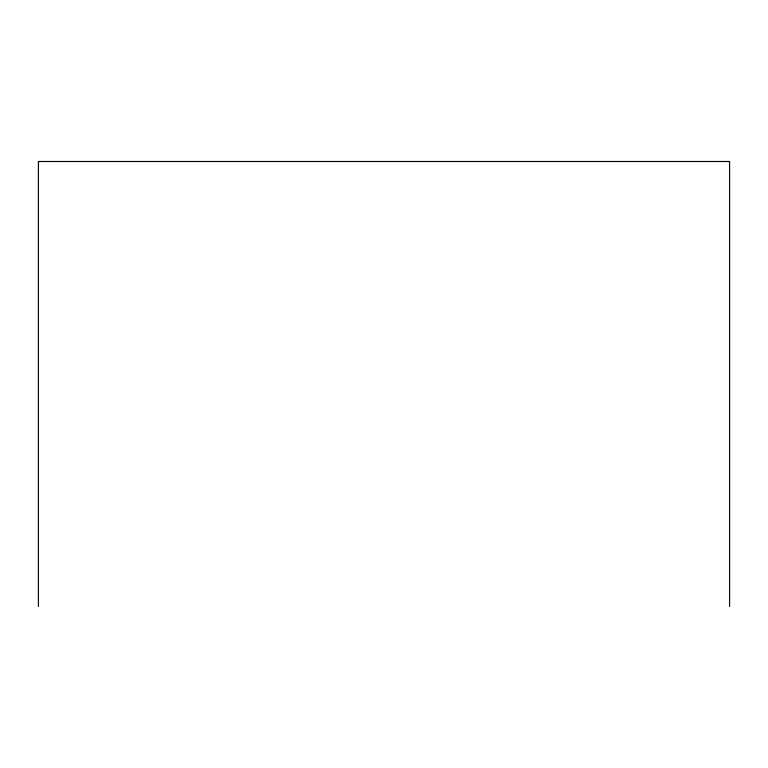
<?xml version="1.0" encoding="UTF-8"?>
<svg xmlns="http://www.w3.org/2000/svg" width="768" height="768" viewBox="0 0 768 768"><rect width="100%" height="100%" fill="white"/><g stroke="black" fill="none" stroke-linecap="round" stroke-linejoin="round"><path stroke-width="1.15" d="M729.6 606.509L729.6 161.491L38.4 161.491L38.4 606.509"/></g></svg>
